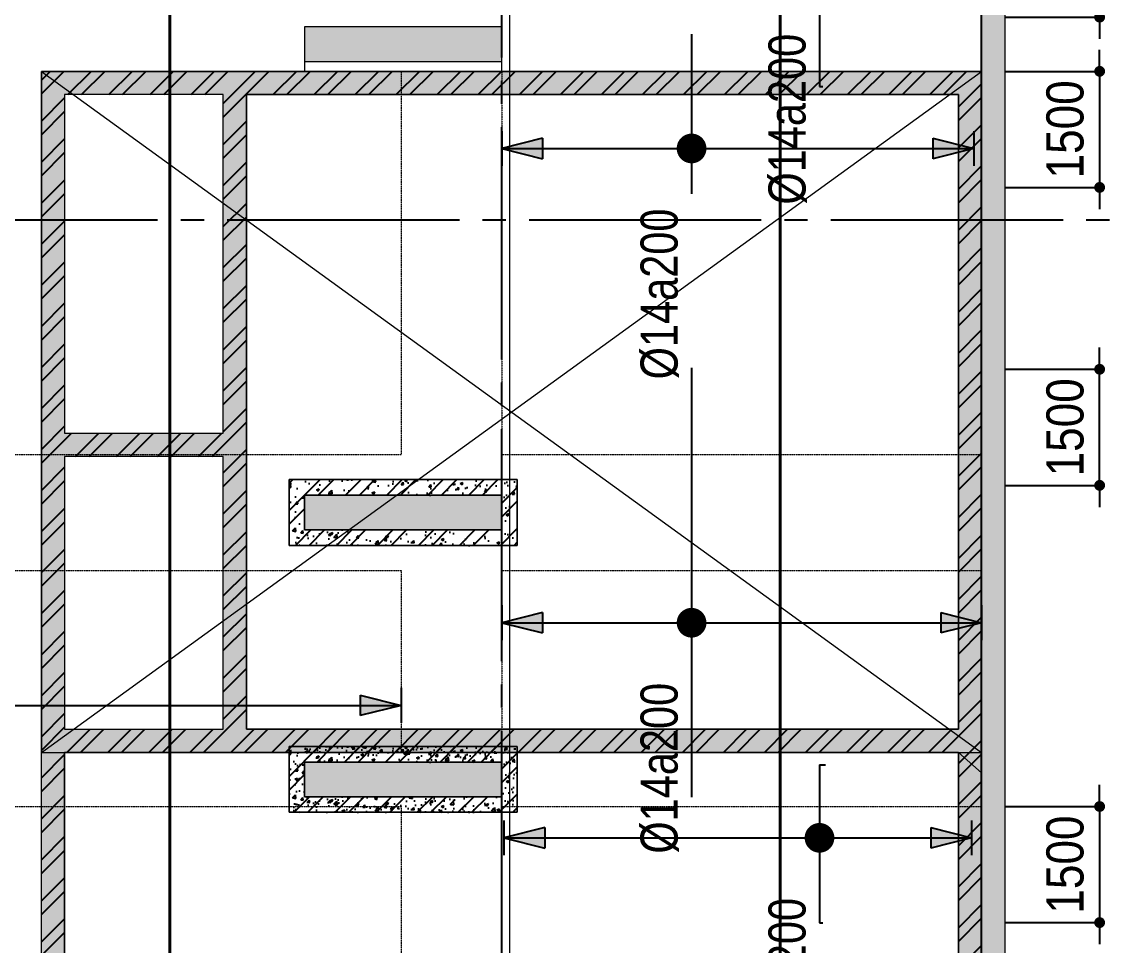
# Model space of a CAD drawing. Header units: millimetres. Extents: x -3819597 to -2591384, y 582389 to 820195.
# Drawn here: x -3339024 to -3324809, y 726154 to 738094 of the extents above; entities that cross this region are included whole.
import ezdxf
from ezdxf.enums import TextEntityAlignment as Align

# ---------------------------------------------------------------- set-up
doc = ezdxf.new("R2010")
doc.units = ezdxf.units.MM
doc.header["$MEASUREMENT"] = 0
for name, pattern in [('CENTER', [2, 1.25, -0.25, 0.25, -0.25]), ('CHG_XX_Cot_Ham 2$0$MB_Luoi truc$0$HTT Hidden 21', [3, 2, -1]), ('CHG_XX_Damsan_Ham 2$0$CHG_XX_Damsan_Ham 2$0$HIDDEN', [0.375, 0.25, -0.125]), ('CHG_XX_Luoi truc$0$MB_Luoi truc$0$Center101', [13, 10, -1, 1, -1]), ('HIDDEN', [0.375, 0.25, -0.125])]:
    doc.linetypes.add(name, pattern=pattern)
doc.layers.get('0').update_dxf_attribs({"lineweight": 9})
doc.layers.get('Defpoints').update_dxf_attribs({"color": 10, "lineweight": 0})
for name, color, linetype in [('02HN. TEXT B', 1, 'Continuous'), ('08HN. SSS X', 6, 'Continuous'), ('12HN. GRID', 1, 'CENTER'), ('CHG_XX_Luoi truc$0$Grid', 34, 'Continuous'), ('CHG_XX_Luoi truc$0$Grid Line', 8, 'CHG_XX_Luoi truc$0$MB_Luoi truc$0$Center101'), ('dim', 51, 'Continuous')]:
    doc.layers.add(name, color=color, linetype=linetype)
for name, color, linetype, lineweight in [('CHG_XX_Cot_Ham 2$0$NS-DuongBao', 3, 'Continuous', 18), ('CHG_XX_Cot_Ham 2$0$NS-Hatch', 8, 'Continuous', 25), ('CHG_XX_Cot_Ham 2$0$NS-Pier-H2', 150, 'Continuous', 13), ('CHG_XX_Cot_Ham 2$0$NS-Pier-H2 @ 1', 150, 'Continuous', 13), ('CHG_XX_Cot_Ham 2$0$NS-Pier-H2 @ 150', 150, 'Continuous', 13), ("CHG_XX_Damsan_Ham 2$0$CHG_XX_Damsan_Ham 2$0$'S_General_Hidden_1 Thin", 1, 'CHG_XX_Damsan_Ham 2$0$CHG_XX_Damsan_Ham 2$0$HIDDEN', 18), ('CHG_XX_Damsan_Ham 2$0$CHG_XX_Damsan_Ham 2$0$CHG_XX_Damsan_Ham 2$0$Start lo mo', 3, 'Continuous', 15), ('CHG_XX_Damsan_Ham 2$0$CHG_XX_Damsan_Ham 2$0$CHG_XX_Damsan_Ham 2$0$Start net bao', 3, 'Continuous', 18), ('CHG_XX_Damsan_Ham 2$0$CHG_XX_Damsan_Ham 2$0$DBAO', 3, 'Continuous', 13), ('CHG_XX_Damsan_Ham 2$0$CHG_XX_Damsan_Ham 2$0$mach ngung thi cong', 6, 'Continuous', 13), ('CHG_XX_Damsan_Ham 2$0$CHG_XX_Damsan_Ham 2$0$Start net bao', 3, 'Continuous', 18), ('CHG_XX_Damsan_Ham 2$0$CHG_XX_Damsan_Ham 2$0$Start vach', 6, 'Continuous', 25), ('CHG_XX_Damsan_Ham 2$0$HATCH', 57, 'Continuous', 9), ('CHG_XX_Damsan_Ham 2$0$mach ngung thi cong', 6, 'Continuous', 13), ('CHG_XX_Damsan_Ham 2$0$Start vach', 6, 'Continuous', 25), ('thep chay suot', 5, 'HIDDEN', 40)]:
    doc.layers.add(name, color=color, linetype=linetype, lineweight=lineweight)
doc.styles.add('[HN042014]STYLE', font='arial.ttf', dxfattribs={"width": 0.8})
doc.styles.add('CHG_XX_Luoi truc$0$MB_Luoi truc$0$Grid A-F$0$VNI-HelveCB', font='VHELVCB_0.TTF')
doc.styles.add('MB_Luoi truc$0$Arial_C', font='arial.ttf', dxfattribs={"width": 0.85})
doc.dimstyles.new('200', dxfattribs={"dimscale": 200, "dimtxt": 2.4, "dimasz": 0.7, "dimexe": 0.0003, "dimexo": 0, "dimgap": 1, "dimtad": 1, "dimdec": 0, "dimzin": 12, "dimdsep": 46, "dimtxsty": 'MB_Luoi truc$0$Arial_C', "dimblk": 'MB_Luoi truc$0$_Dot', "dimcen": 0.5, "dimclrd": 256, "dimclre": 8, "dimclrt": 1, "dimadec": 0, "dimazin": 0, "dimtfac": 1, "dimtdec": 0, "dimtix": 1, "dimtmove": 2, "dimatfit": 3, "dimldrblk": 'MB_Luoi truc$0$HTT Arrow 30', "dimfxl": 1, "dimtolj": 1, "dimtzin": 0, "dimlwe": -1, "dimarcsym": 0})

# ---------------------------------------------------------------- blocks, each defined once
blk = doc.blocks.new('*U945')
at = {"layer": '12HN. GRID', "linetype": 'Continuous'}
h = blk.add_hatch(color=256, dxfattribs=at)
h.dxf.hatch_style = 1
h.paths.add_polyline_path([(-44, 641.6), (44, 641.6), (0, 817.6)])
h = blk.add_hatch(color=256, dxfattribs=at)
h.dxf.hatch_style = 1
h.paths.add_polyline_path([(0, -1249), (44, -1073), (-44, -1073)])
at = {"layer": '08HN. SSS X', "linetype": 'ByBlock', "ltscale": 10}
for p, q in [((-1097.7, 0), (751.6, 0)), ((-1097.7, 0), (-1097.7, 0)), ((751.6, 0), (751.6, 0))]:
    blk.add_line(p, q, dxfattribs=at)
at = {"layer": '12HN. GRID', "linetype": 'Continuous'}
for p, q in [((-75, 817.6), (75, 817.6)), ((-44, 641.6), (0, 817.6)), ((0, 817.6), (0, -1249)), ((0, 817.6), (44, 641.6)), ((-44, 641.6), (44, 641.6)), ((-44, -1073), (44, -1073)), ((-44, -1073), (0, -1249)), ((0, -1249), (44, -1073)), ((-75, -1249), (75, -1249))]:
    blk.add_line(p, q, dxfattribs=at)
at = {"layer": '12HN. GRID', "linetype": 'Continuous', "const_width": 64, "flags": 128}
blk.add_lwpolyline([(-32, 0, 1), (32, 0, 1)], format="xyb", close=True, dxfattribs=at)
at = {"layer": '02HN. TEXT B', "linetype": 'ByBlock', "style": '[HN042014]STYLE', "width": 0.8, "flags": 8}
blk.add_attdef('0', text='', height=160, dxfattribs=at).set_placement((1102.5, 160), align=Align.MIDDLE_CENTER)
blk.add_attdef('1', text='', height=160, dxfattribs=at).set_placement((260.1, 140), align=Align.MIDDLE_LEFT)
at = {"layer": 'Defpoints', "color": 9, "linetype": 'ByBlock', "style": '[HN042014]STYLE', "width": 0.8, "flags": 9}
for tag, p in [('2', (2890.2, 3041.3)), ('3', (2890.2, 2636.5)), ('4', (2890.2, 2231.8)), ('5', (2890.2, 1841.3))]:
    blk.add_attdef(tag, text='', height=250, dxfattribs=at).set_placement(p, align=Align.MIDDLE_CENTER)
blk = doc.blocks.new('MB_Luoi truc$0$_Dot')
at = {"color": 0, "linetype": 'ByBlock', "lineweight": -2}
blk.add_line((-0.5, 0), (-1, 0), dxfattribs=at)
at = {"color": 0, "linetype": 'ByBlock', "const_width": 0.5}
blk.add_lwpolyline([(-0.25, 0, 1), (0.25, 0, 1)], format="xyb", close=True, dxfattribs=at)
blk = doc.blocks.new('*D462')
at = {"layer": 'Defpoints', "color": 0, "ltscale": 1500, "transparency": 16777216}
for p in [(-3326324, 727956), (-3326324, 726456), (-3325098, 726456)]:
    blk.add_point(p, dxfattribs=at)
at = {"layer": 'dim', "lineweight": -2, "ltscale": 1500, "transparency": 16777216}
for p, q in [((-3325098, 728096), (-3325098, 728236)), ((-3325098, 727956), (-3325098, 726456)), ((-3325098, 726316), (-3325098, 726176))]:
    blk.add_line(p, q, dxfattribs=at)
at = {"layer": 'dim', "color": 8, "ltscale": 1500, "transparency": 16777216}
for p, q in [((-3326324, 727956), (-3325098, 727956)), ((-3326324, 726456), (-3325098, 726456))]:
    blk.add_line(p, q, dxfattribs=at)
at = {"layer": 'dim', "lineweight": -2, "ltscale": 1500, "transparency": 16777216, "xscale": 140, "yscale": 140, "zscale": 140}
for p, rotation in [((-3325098, 727956), 270), ((-3325098, 726456), 90)]:
    blk.add_blockref('MB_Luoi truc$0$_Dot', p, dxfattribs=dict(at, rotation=rotation))
at = {"layer": 'dim', "color": 1, "ltscale": 1500, "transparency": 16777216, "insert": (-3325543, 727206), "char_height": 480, "attachment_point": 5, "rotation": 90, "style": 'MB_Luoi truc$0$Arial_C'}
blk.add_mtext('\\A1;1500', dxfattribs=at)
blk = doc.blocks.new('MB_Luoi truc$0$HTT Arrow 30')
blk.add_hatch(color=256).paths.add_polyline_path([(-2.5, 0.375), (-2.5, -0.375), (0, 0)])
at = {"color": 0, "linetype": 'ByBlock', "lineweight": -2}
for p, q in [((0, 0), (-2.5, 0.375)), ((-2.5, -0.375), (-2.5, 0.375)), ((0, 0), (-2.5, -0.375))]:
    blk.add_line(p, q, dxfattribs=at)
blk = doc.blocks.new('*D463')
at = {"layer": 'Defpoints', "color": 0, "ltscale": 1500, "transparency": 16777216}
for p in [(-3326324, 733606), (-3325098, 733606), (-3326324, 732106)]:
    blk.add_point(p, dxfattribs=at)
at = {"layer": 'dim', "lineweight": -2, "ltscale": 1500, "transparency": 16777216}
for p, q in [((-3325098, 733746), (-3325098, 733886)), ((-3325098, 732106), (-3325098, 733606)), ((-3325098, 731966), (-3325098, 731826))]:
    blk.add_line(p, q, dxfattribs=at)
at = {"layer": 'dim', "color": 8, "ltscale": 1500, "transparency": 16777216}
for p, q in [((-3326324, 733606), (-3325098, 733606)), ((-3326324, 732106), (-3325098, 732106))]:
    blk.add_line(p, q, dxfattribs=at)
at = {"layer": 'dim', "lineweight": -2, "ltscale": 1500, "transparency": 16777216, "xscale": 140, "yscale": 140, "zscale": 140}
for p, rotation in [((-3325098, 733606), 270), ((-3325098, 732106), 90)]:
    blk.add_blockref('MB_Luoi truc$0$_Dot', p, dxfattribs=dict(at, rotation=rotation))
at = {"layer": 'dim', "color": 1, "ltscale": 1500, "transparency": 16777216, "insert": (-3325543, 732856), "char_height": 480, "attachment_point": 5, "rotation": 90, "style": 'MB_Luoi truc$0$Arial_C'}
blk.add_mtext('\\A1;1500', dxfattribs=at)
blk = doc.blocks.new('*U946')
at = {"layer": '12HN. GRID', "linetype": 'Continuous'}
h = blk.add_hatch(color=256, dxfattribs=at)
h.dxf.hatch_style = 1
h.paths.add_polyline_path([(-44, 641.6), (44, 641.6), (0, 817.6)])
h = blk.add_hatch(color=256, dxfattribs=at)
h.dxf.hatch_style = 1
h.paths.add_polyline_path([(0, -1215.7), (44, -1039.7), (-44, -1039.7)])
at = {"layer": '08HN. SSS X', "linetype": 'ByBlock', "ltscale": 10}
for p, q in [((-491.7, 0), (196.1, 0)), ((-491.7, 0), (-491.7, 0)), ((196.1, 0), (196.1, 0))]:
    blk.add_line(p, q, dxfattribs=at)
at = {"layer": '12HN. GRID', "linetype": 'Continuous'}
for p, q in [((-75, 817.6), (75, 817.6)), ((-44, 641.6), (0, 817.6)), ((0, 817.6), (0, -1215.7)), ((0, 817.6), (44, 641.6)), ((-44, 641.6), (44, 641.6)), ((-44, -1039.7), (44, -1039.7)), ((-44, -1039.7), (0, -1215.7)), ((0, -1215.7), (44, -1039.7)), ((-75, -1215.7), (75, -1215.7))]:
    blk.add_line(p, q, dxfattribs=at)
at = {"layer": '12HN. GRID', "linetype": 'Continuous', "const_width": 64, "flags": 128}
blk.add_lwpolyline([(-32, 0, -1), (32, 0, -1)], format="xyb", close=True, dxfattribs=at)
at = {"layer": '02HN. TEXT B', "linetype": 'ByBlock', "style": '[HN042014]STYLE', "width": 0.8, "flags": 8}
blk.add_attdef('0', text='', height=160, dxfattribs=at).set_placement((1102.5, 160), align=Align.MIDDLE_CENTER)
blk.add_attdef('1', text='', height=160, dxfattribs=at).set_placement((260.1, 140), align=Align.MIDDLE_LEFT)
at = {"layer": 'Defpoints', "color": 9, "linetype": 'ByBlock', "style": '[HN042014]STYLE', "width": 0.8, "flags": 9}
for tag, p in [('2', (2890.2, 3041.3)), ('3', (2890.2, 2636.5)), ('4', (2890.2, 2231.8)), ('5', (2890.2, 1841.3))]:
    blk.add_attdef(tag, text='', height=250, dxfattribs=at).set_placement(p, align=Align.MIDDLE_CENTER)
blk = doc.blocks.new('*D464')
at = {"layer": 'Defpoints', "color": 0, "ltscale": 1500, "transparency": 16777216}
for p in [(-3326324, 737456), (-3326324, 735956), (-3325098, 735956)]:
    blk.add_point(p, dxfattribs=at)
at = {"layer": 'dim', "lineweight": -2, "ltscale": 1500, "transparency": 16777216}
for p, q in [((-3325098, 737596), (-3325098, 737736)), ((-3325098, 737456), (-3325098, 735956)), ((-3325098, 735816), (-3325098, 735676))]:
    blk.add_line(p, q, dxfattribs=at)
at = {"layer": 'dim', "color": 8, "ltscale": 1500, "transparency": 16777216}
for p, q in [((-3326324, 737456), (-3325098, 737456)), ((-3326324, 735956), (-3325098, 735956))]:
    blk.add_line(p, q, dxfattribs=at)
at = {"layer": 'dim', "lineweight": -2, "ltscale": 1500, "transparency": 16777216, "xscale": 140, "yscale": 140, "zscale": 140}
for p, rotation in [((-3325098, 737456), 270), ((-3325098, 735956), 90)]:
    blk.add_blockref('MB_Luoi truc$0$_Dot', p, dxfattribs=dict(at, rotation=rotation))
at = {"layer": 'dim', "color": 1, "ltscale": 1500, "transparency": 16777216, "insert": (-3325543, 736706), "char_height": 480, "attachment_point": 5, "rotation": 90, "style": 'MB_Luoi truc$0$Arial_C'}
blk.add_mtext('\\A1;1500', dxfattribs=at)
blk = doc.blocks.new('*D465')
at = {"layer": 'Defpoints', "color": 0, "ltscale": 1500, "transparency": 16777216}
for p in [(-3326324, 739656), (-3325098, 739656), (-3326324, 738156)]:
    blk.add_point(p, dxfattribs=at)
at = {"layer": 'dim', "lineweight": -2, "ltscale": 1500, "transparency": 16777216}
for p, q in [((-3325098, 739796), (-3325098, 739936)), ((-3325098, 738156), (-3325098, 739656)), ((-3325098, 738016), (-3325098, 737876))]:
    blk.add_line(p, q, dxfattribs=at)
at = {"layer": 'dim', "color": 8, "ltscale": 1500, "transparency": 16777216}
for p, q in [((-3326324, 739656), (-3325098, 739656)), ((-3326324, 738156), (-3325098, 738156))]:
    blk.add_line(p, q, dxfattribs=at)
at = {"layer": 'dim', "lineweight": -2, "ltscale": 1500, "transparency": 16777216, "xscale": 140, "yscale": 140, "zscale": 140}
for p, rotation in [((-3325098, 739656), 270), ((-3325098, 738156), 90)]:
    blk.add_blockref('MB_Luoi truc$0$_Dot', p, dxfattribs=dict(at, rotation=rotation))
at = {"layer": 'dim', "color": 1, "ltscale": 1500, "transparency": 16777216, "insert": (-3325543, 738906), "char_height": 480, "attachment_point": 5, "rotation": 90, "style": 'MB_Luoi truc$0$Arial_C'}
blk.add_mtext('\\A1;1500', dxfattribs=at)
blk = doc.blocks.new('*U497')
at = {"layer": '12HN. GRID', "linetype": 'Continuous'}
h = blk.add_hatch(color=256, dxfattribs=at)
h.dxf.hatch_style = 1
h.paths.add_polyline_path([(-44, 652.1), (44, 652.1), (0, 828.1)])
h = blk.add_hatch(color=256, dxfattribs=at)
h.dxf.hatch_style = 1
h.paths.add_polyline_path([(0, -2821.9), (44, -2645.9), (-44, -2645.9)])
at = {"layer": '08HN. SSS X', "linetype": 'ByBlock', "ltscale": 10}
for p, q in [((-1447.6, 0), (935.7, 0)), ((-1447.6, 0), (-1447.6, 0)), ((935.7, 0), (935.7, 0))]:
    blk.add_line(p, q, dxfattribs=at)
at = {"layer": '12HN. GRID', "linetype": 'Continuous'}
for p, q in [((-75, 828.1), (75, 828.1)), ((-44, 652.1), (0, 828.1)), ((0, 828.1), (0, -2821.9)), ((0, 828.1), (44, 652.1)), ((-44, 652.1), (44, 652.1)), ((-44, -2645.9), (44, -2645.9)), ((-44, -2645.9), (0, -2821.9)), ((0, -2821.9), (44, -2645.9)), ((-75, -2821.9), (75, -2821.9))]:
    blk.add_line(p, q, dxfattribs=at)
at = {"layer": '12HN. GRID', "linetype": 'Continuous', "const_width": 64, "flags": 128}
blk.add_lwpolyline([(-32, 0, 1), (32, 0, 1)], format="xyb", close=True, dxfattribs=at)
at = {"layer": '02HN. TEXT B', "linetype": 'ByBlock', "style": '[HN042014]STYLE', "width": 0.8, "flags": 8}
blk.add_attdef('0', text='', height=160, dxfattribs=at).set_placement((1102.5, 160), align=Align.MIDDLE_CENTER)
blk.add_attdef('1', text='', height=160, dxfattribs=at).set_placement((260.1, 140), align=Align.MIDDLE_LEFT)
at = {"layer": 'Defpoints', "color": 9, "linetype": 'ByBlock', "style": '[HN042014]STYLE', "width": 0.8, "flags": 9}
for tag, p in [('2', (2890.2, 3041.3)), ('3', (2890.2, 2636.5)), ('4', (2890.2, 2231.8)), ('5', (2890.2, 1841.3))]:
    blk.add_attdef(tag, text='', height=250, dxfattribs=at).set_placement(p, align=Align.MIDDLE_CENTER)
blk = doc.blocks.new('*U496')
at = {"layer": '12HN. GRID', "linetype": 'Continuous'}
h = blk.add_hatch(color=256, dxfattribs=at)
h.dxf.hatch_style = 1
h.paths.add_polyline_path([(-44, 518.8), (44, 518.8), (0, 694.8)])
h = blk.add_hatch(color=256, dxfattribs=at)
h.dxf.hatch_style = 1
h.paths.add_polyline_path([(0, -2821.9), (44, -2645.9), (-44, -2645.9)])
at = {"layer": '08HN. SSS X', "linetype": 'ByBlock', "ltscale": 10}
for p, q in [((-297.6, 0), (935.7, 0)), ((-297.6, 0), (-297.6, 0)), ((935.7, 0), (935.7, 0))]:
    blk.add_line(p, q, dxfattribs=at)
at = {"layer": '12HN. GRID', "linetype": 'Continuous'}
for p, q in [((-75, 694.8), (75, 694.8)), ((-44, 518.8), (0, 694.8)), ((0, 694.8), (0, -2821.9)), ((0, 694.8), (44, 518.8)), ((-44, 518.8), (44, 518.8)), ((-44, -2645.9), (44, -2645.9)), ((-44, -2645.9), (0, -2821.9)), ((0, -2821.9), (44, -2645.9)), ((-75, -2821.9), (75, -2821.9))]:
    blk.add_line(p, q, dxfattribs=at)
at = {"layer": '12HN. GRID', "linetype": 'Continuous', "const_width": 64, "flags": 128}
blk.add_lwpolyline([(-32, 0, -1), (32, 0, -1)], format="xyb", close=True, dxfattribs=at)
at = {"layer": '02HN. TEXT B', "linetype": 'ByBlock', "style": '[HN042014]STYLE', "width": 0.8, "flags": 8}
blk.add_attdef('0', text='', height=160, dxfattribs=at).set_placement((1102.5, 160), align=Align.MIDDLE_CENTER)
blk.add_attdef('1', text='', height=160, dxfattribs=at).set_placement((260.1, 140), align=Align.MIDDLE_LEFT)
at = {"layer": 'Defpoints', "color": 9, "linetype": 'ByBlock', "style": '[HN042014]STYLE', "width": 0.8, "flags": 9}
for tag, p in [('2', (2890.2, 3041.3)), ('3', (2890.2, 2636.5)), ('4', (2890.2, 2231.8)), ('5', (2890.2, 1841.3))]:
    blk.add_attdef(tag, text='', height=250, dxfattribs=at).set_placement(p, align=Align.MIDDLE_CENTER)
blk = doc.blocks.new('*U1035')
at = {"layer": 'CHG_XX_Cot_Ham 2$0$NS-Pier-H2 @ 1'}
h = blk.add_hatch(color=256, dxfattribs=at)
h.dxf.hatch_style = 1
h.paths.add_polyline_path([(450, 0), (0, 0), (0, -2550), (450, -2550)])
at = {"layer": 'CHG_XX_Cot_Ham 2$0$NS-Pier-H2 @ 150'}
h = blk.add_hatch(color=256, dxfattribs=at)
h.dxf.hatch_style = 1
h.paths.add_polyline_path([(450, 0), (0, 0), (0, -2550), (450, -2550)])
blk = doc.blocks.new('CHG_XX_Cot_Ham 2$0$Block A_C450x2250')
at = {"layer": 'CHG_XX_Cot_Ham 2$0$NS-Pier-H2'}
blk.add_lwpolyline([(450, -2550), (0, -2550), (0, 0), (450, 0)], close=True, dxfattribs=at)
blk.add_blockref('*U1035', (0, 0), dxfattribs=at)
blk = doc.blocks.new('*U1029')
at = {"layer": 'CHG_XX_Luoi truc$0$Grid Line'}
blk.add_line((0, 0), (0, 608), dxfattribs=at)
at = {"layer": 'CHG_XX_Luoi truc$0$Grid', "lineweight": -2, "style": 'CHG_XX_Luoi truc$0$MB_Luoi truc$0$Grid A-F$0$VNI-HelveCB'}
for tag, p in [('GRIDSUB', (0, 617)), ('GRID', (0, -9))]:
    blk.add_attdef(tag, text='', height=5, dxfattribs=at).set_placement(p, align=Align.MIDDLE)
blk = doc.blocks.new('*U1031')
at = {"layer": 'CHG_XX_Luoi truc$0$Grid Line'}
blk.add_line((0, 0), (0, 438), dxfattribs=at)
at = {"layer": 'CHG_XX_Luoi truc$0$Grid', "lineweight": -2, "style": 'CHG_XX_Luoi truc$0$MB_Luoi truc$0$Grid A-F$0$VNI-HelveCB'}
for tag, p in [('GRIDSUB', (0, 447)), ('GRID', (0, -9))]:
    blk.add_attdef(tag, text='', height=5, dxfattribs=at).set_placement(p, align=Align.MIDDLE)
blk = doc.blocks.new('CHG_XX_Luoi truc')
at = {"layer": 'CHG_XX_Luoi truc$0$Grid', "xscale": 300, "yscale": 300, "zscale": 300}
blk.add_blockref('*U1029', (99550, -12747), dxfattribs=at)
at = {"layer": 'CHG_XX_Luoi truc$0$Grid', "xscale": 300.0000000000013, "yscale": 300.0000000000013, "zscale": 300.0000000000013, "rotation": 90}
blk.add_blockref('*U1031', (110703, 125550), dxfattribs=at)
blk = doc.blocks.new('CHG_XX_Cot_Ham 2')
at = {"layer": 'CHG_XX_Cot_Ham 2$0$NS-Hatch'}
h = blk.add_hatch(dxfattribs=at)
h.set_pattern_fill('ANSI32', color=256, scale=1000, style=0)
h.paths.add_polyline_path([(93600, 76300), (105750.8, 76300), (105750.8, 127475), (93600, 127475)])
h.paths.add_polyline_path([(93900, 107200), (93900, 112700), (105450.8, 112700), (105450.8, 107200)], flags=16)
h.paths.add_polyline_path([(101300.8, 106900), (101300.8, 99800), (93900, 99800), (93900, 106900)], flags=16)
h.paths.add_polyline_path([(93900, 113000), (93900, 118675), (105450.8, 118675), (105450.8, 113000)], flags=16)
h.paths.add_polyline_path([(101600.8, 106900), (105450.8, 106900), (105450.8, 92450), (93900, 92450), (93900, 99500), (101600.8, 99500)], flags=16)
h.paths.add_polyline_path([(93900, 118975), (93900, 122500), (95950, 122500), (95950, 118975)], flags=16)
h.paths.add_polyline_path([(96250, 118975), (96250, 127175), (105450.8, 127175), (105450.8, 118975)], flags=16)
h.paths.add_polyline_path([(100150.8, 92150), (100150.8, 87350), (93900, 87350), (93900, 92150)], flags=16)
h.paths.add_polyline_path([(93900, 122800), (93900, 127175), (95950, 127175), (95950, 122800)], flags=16)
h.paths.add_polyline_path([(100450.8, 92150), (105450.8, 92150), (105450.8, 81950), (100450.8, 81950)], flags=16)
h.paths.add_polyline_path([(100150.8, 87050), (100150.8, 81950), (93900, 81950), (93900, 87050)], flags=16)
h.paths.add_polyline_path([(105450.8, 81650), (105450.8, 76600), (93900, 76600), (93900, 81650)], flags=16)
h = blk.add_hatch(dxfattribs=at)
h.set_pattern_fill('AR-CONC', color=256, scale=50)
h.set_pattern_definition([(50, (-50, -50), (358.6301, -31.37607), [37.5, -412.5]), (355, (-50, -50), (-69.3757, 376.0961), [30, -330]), (100.45144, (-20.1, -52.6), (289.2544, 344.72), [31.8701, -350.57106]), (46.1842, (-50, 50), (533.6207, -82.7596), [56.25, -618.75]), (96.63564, (-5.53, 43.1), (467.331, 487.0593), [47.8052, -525.8569]), (351.18416, (-50, 50), (467.331, 487.0593), [45, -495]), (21, (0, 25), (298.4535, -201.30945), [37.5, -412.5]), (326, (0, 25), (121.6577, 362.575), [30, -330]), (71.45144, (24.87, 8.22), (420.1112, 161.2656), [31.8701, -350.57106]), (37.5, (-50, -50), (6.07993, 166.44693), [0, -326, 0, -335, 0, -331.25]), (7.5, (-50, -50), (131.53477, 197.20586), [0, -191, 0, -318.5, 0, -126.25]), (327.5, (-161.5, -50), (266.91122, -11.27744), [0, -125, 0, -390, 0, -517.5]), (317.5, (-211.5, -50), (291.5931, 50.0525), [0, -162.5, 0, -259, 0, -367.5])])
h.paths.add_polyline_path([(105750, 127475), (93600, 127475), (93600, 76300), (105750.8, 76300)])
h.paths.add_polyline_path([(93900, 107200), (93900, 112700), (105450.8, 112700), (105450.8, 107200)], flags=16)
h.paths.add_polyline_path([(101300.8, 106900), (101300.8, 99800), (93900, 99800), (93900, 106900)], flags=16)
h.paths.add_polyline_path([(93900, 113000), (93900, 118675), (105450.8, 118675), (105450.8, 113000)], flags=16)
h.paths.add_polyline_path([(101600.8, 106900), (105450.8, 106900), (105450.8, 92450), (93900, 92450), (93900, 99500), (101600.8, 99500)], flags=16)
h.paths.add_polyline_path([(93900, 118975), (93900, 122500), (95950, 122500), (95950, 118975)], flags=16)
h.paths.add_polyline_path([(96250, 118975), (96250, 127175), (105450.8, 127175), (105450.8, 118975)], flags=16)
h.paths.add_polyline_path([(100150.8, 92150), (100150.8, 87350), (93900, 87350), (93900, 92150)], flags=16)
h.paths.add_polyline_path([(93900, 122800), (93900, 127175), (95950, 127175), (95950, 122800)], flags=16)
h.paths.add_polyline_path([(100450.8, 92150), (105450.8, 92150), (105450.8, 81950), (100450.8, 81950)], flags=16)
h.paths.add_polyline_path([(100150.8, 87050), (100150.8, 81950), (93900, 81950), (93900, 87050)], flags=16)
h.paths.add_polyline_path([(105450.8, 81650), (105450.8, 76600), (93900, 76600), (93900, 81650)], flags=16)
h = blk.add_hatch(dxfattribs=at)
h.set_pattern_fill('AR-CONC', color=256, scale=50)
h.set_pattern_definition([(50, (-2213768.6, 588216.82), (358.63009, -31.376067), [37.5, -412.5]), (355, (-2213768.6, 588216.82), (-69.375667, 376.096067), [30, -330]), (100.451444, (-2213738.7, 588214.2), (289.254423, 344.719995), [31.870096, -350.571056]), (46.1842, (-2213768.6, 588316.8), (533.620665, -82.75964), [56.25, -618.75]), (96.635635, (-2213724.1, 588309.9), (467.33097, 487.0593), [47.80517, -525.85688]), (351.184164, (-2213768.6, 588316.8), (467.33097, 487.0593), [45, -495]), (21, (-2213718.6, 588291.82), (298.453526, -201.309445), [37.5, -412.5]), (326, (-2213718.6, 588291.82), (121.657666, 362.57502), [30, -330]), (71.451445, (-2213693.72, 588275.05), (420.11119, 161.265576), [31.870095, -350.571056]), (37.5, (-2213768.59, 588216.82), (6.079928, 166.446927), [0, -326, 0, -335, 0, -331.25]), (7.5, (-2213768.59, 588216.82), (131.534769, 197.205856), [0, -191, 0, -318.5, 0, -126.25]), (327.5, (-2213880.09, 588216.82), (266.911218, -11.277436), [0, -125, 0, -390, 0, -517.5]), (317.5, (-2213930.1, 588216.82), (291.593085, 50.052491), [0, -162.5, 0, -259, 0, -367.5])])
h.paths.add_polyline_path([(96800.8, 121350), (99750.8, 121350), (99750.8, 122200), (96800.8, 122200)])
h.paths.add_polyline_path([(97000.8, 121550), (99550.8, 121550), (99550.8, 122000), (97000.8, 122000)], flags=16)
h = blk.add_hatch(dxfattribs=at)
h.set_pattern_fill('ANSI32,_O', color=256, scale=1000)
h.set_pattern_definition([(45, (-2213768.6, 588216.82), (-265.16504, 265.16504), []), (45, (-2213591.8, 588216.82), (-265.16504, 265.16504), [])])
h.paths.add_polyline_path([(96800.8, 121350), (99750.8, 121350), (99750.8, 122200), (96800.8, 122200)])
h.paths.add_polyline_path([(97000.8, 121550), (99550.8, 121550), (99550.8, 122000), (97000.8, 122000)], flags=16)
h = blk.add_hatch(dxfattribs=at)
h.set_pattern_fill('AR-CONC', color=256, scale=50)
h.set_pattern_definition([(50, (-2213768.6, 584766.82), (358.63009, -31.376067), [37.5, -412.5]), (355, (-2213768.6, 584766.82), (-69.375667, 376.096067), [30, -330]), (100.451444, (-2213738.7, 584764.2), (289.254423, 344.719995), [31.870096, -350.571056]), (46.1842, (-2213768.6, 584866.8), (533.620665, -82.75964), [56.25, -618.75]), (96.635635, (-2213724.1, 584859.9), (467.33097, 487.0593), [47.80517, -525.85688]), (351.184164, (-2213768.6, 584866.8), (467.33097, 487.0593), [45, -495]), (21, (-2213718.6, 584841.82), (298.453526, -201.309445), [37.5, -412.5]), (326, (-2213718.6, 584841.82), (121.657666, 362.57502), [30, -330]), (71.451445, (-2213693.72, 584825.05), (420.11119, 161.265576), [31.870095, -350.571056]), (37.5, (-2213768.59, 584766.82), (6.079928, 166.446927), [0, -326, 0, -335, 0, -331.25]), (7.5, (-2213768.59, 584766.82), (131.534769, 197.205856), [0, -191, 0, -318.5, 0, -126.25]), (327.5, (-2213880.09, 584766.82), (266.911218, -11.277436), [0, -125, 0, -390, 0, -517.5]), (317.5, (-2213930.1, 584766.82), (291.593085, 50.052491), [0, -162.5, 0, -259, 0, -367.5])])
h.paths.add_polyline_path([(96800.8, 117900), (99750.8, 117900), (99750.8, 118750), (96800.8, 118750)])
h.paths.add_polyline_path([(97000.8, 118100), (99550.8, 118100), (99550.8, 118550), (97000.8, 118550)], flags=16)
h = blk.add_hatch(dxfattribs=at)
h.set_pattern_fill('ANSI32', color=256, scale=1000, style=0)
h.paths.add_polyline_path([(99550.8, 118100), (97000.8, 118100), (97000.8, 118550), (99550.8, 118550)], flags=16)
h.paths.add_polyline_path([(99750.8, 117900), (96800.8, 117900), (96800.8, 118750), (99750.8, 118750)])
h = blk.add_hatch(dxfattribs=at)
h.set_pattern_fill('AR-CONC', color=256, scale=50)
h.set_pattern_definition([(50, (-50, -50), (358.6301, -31.37607), [37.5, -412.5]), (355, (-50, -50), (-69.3757, 376.0961), [30, -330]), (100.45144, (-20.1, -52.6), (289.2544, 344.72), [31.8701, -350.57106]), (46.1842, (-50, 50), (533.6207, -82.7596), [56.25, -618.75]), (96.63564, (-5.53, 43.1), (467.331, 487.0593), [47.8052, -525.8569]), (351.18416, (-50, 50), (467.331, 487.0593), [45, -495]), (21, (0, 25), (298.4535, -201.30945), [37.5, -412.5]), (326, (0, 25), (121.6577, 362.575), [30, -330]), (71.45144, (24.87, 8.22), (420.1112, 161.2656), [31.8701, -350.57106]), (37.5, (-50, -50), (6.07993, 166.44693), [0, -326, 0, -335, 0, -331.25]), (7.5, (-50, -50), (131.53477, 197.20586), [0, -191, 0, -318.5, 0, -126.25]), (327.5, (-161.5, -50), (266.91122, -11.27744), [0, -125, 0, -390, 0, -517.5]), (317.5, (-211.5, -50), (291.5931, 50.0525), [0, -162.5, 0, -259, 0, -367.5])])
h.paths.add_polyline_path([(99550.8, 118100), (97000.8, 118100), (97000.8, 118550), (99550.8, 118550)], flags=16)
h.paths.add_polyline_path([(99750.8, 117900), (96800.8, 117900), (96800.8, 118750), (99750.8, 118750)])
at = {"layer": 'CHG_XX_Cot_Ham 2$0$NS-Pier-H2'}
h = blk.add_hatch(color=256, dxfattribs=at)
h.dxf.hatch_style = 1
h.paths.add_polyline_path([(99639.2, 163400), (-10900, 163400), (-10900, 85450), (-300, 85450), (-300, 84050), (32350, 84050), (32350, -9000), (103575.5, -9000), (106050, -6022), (106050, 158254.3)])
h.paths.add_polyline_path([(99533.7, 163100), (105750, 158110.4), (105750, 90450), (105650, 90450), (105750, 90450), (105750, 13850), (105750, 13722.3), (105750, -5913.6), (103434.7, -8700), (93599.8, -8700), (93299.8, -8700), (32650, -8700), (32650, 84350), (0, 84350), (0, 85750), (-10600, 85750), (-10600, 163100), (93600, 163100)], flags=16)
at = {"layer": 'CHG_XX_Cot_Ham 2$0$NS-DuongBao'}
for points in [[(93600, 127475), (105750.8, 127475), (105750.8, 76300), (93600, 76300)], [(95950, 127175), (93900, 127175), (93900, 122800), (95950, 122800)], [(105450.8, 127175), (96250, 127175), (96250, 118975), (105450.8, 118975)], [(96250, 127175), (105450.8, 127175), (105450.8, 118975), (96250, 118975)], [(95950, 122500), (93900, 122500), (93900, 118975), (95950, 118975)], [(96800.8, 122200), (99750.8, 122200), (99750.8, 121350), (96800.8, 121350)], [(96800.8, 118750), (99750.8, 118750), (99750.8, 117900), (96800.8, 117900)], [(105450.8, 118675), (93900, 118675), (93900, 113000), (105450.8, 113000)], [(93900, 118675), (96800.8, 118675), (96800.8, 117900), (99750.8, 117900), (99750.8, 118675), (105450.8, 118675), (105450.8, 113000), (93900, 113000)], [(99750.8, 117900), (96800.8, 117900), (96800.8, 118675), (99750.8, 118675)]]:
    blk.add_lwpolyline(points, close=True, dxfattribs=at)
at = {"layer": 'CHG_XX_Cot_Ham 2$0$NS-DuongBao', "color": 1}
for points in [[(96800.8, 121350), (99750.8, 121350), (99750.8, 122200), (96800.8, 122200)], [(97000.8, 122000), (99550.8, 122000), (99550.8, 121550), (97000.8, 121550)], [(96800.8, 117900), (99750.8, 117900), (99750.8, 118750), (96800.8, 118750)], [(97000.8, 118550), (99550.8, 118550), (99550.8, 118100), (97000.8, 118100)]]:
    blk.add_lwpolyline(points, close=True, dxfattribs=at)
at = {"layer": 'CHG_XX_Cot_Ham 2$0$NS-Pier-H2'}
for p, q in [((106050, 158254.3), (106050, -6022)), ((105750, 158110.4), (105750, 90450)), ((97000, 127925), (97000, 127475)), ((99550, 127475), (99550, 127925)), ((97000, 127475), (99550, 127475))]:
    blk.add_line(p, q, dxfattribs=at)
at = {"layer": 'CHG_XX_Cot_Ham 2$0$NS-Pier-H2', "linetype": 'CHG_XX_Cot_Ham 2$0$MB_Luoi truc$0$HTT Hidden 21'}
blk.add_lwpolyline([(99639.2, 163400), (106050, 158254.3), (106050, -6022), (103575.5, -9000), (32350, -9000), (32350, 84050), (-300, 84050), (-300, 85450), (-10900, 85450), (-10900, 163400)], close=True, dxfattribs=at)
at = {"layer": 'CHG_XX_Cot_Ham 2$0$NS-Pier-H2'}
for points in [[(96800.8, 122200), (99750.8, 122200), (99750.8, 121350), (96800.8, 121350)], [(97000, 121550), (99550, 121550), (99550, 122000), (97000, 122000)], [(99550.8, 121550), (97000.8, 121550), (97000.8, 122000), (99550.8, 122000)], [(97000, 118100), (99550, 118100), (99550, 118550), (97000, 118550)], [(99550.8, 118100), (97000.8, 118100), (97000.8, 118550), (99550.8, 118550)]]:
    blk.add_lwpolyline(points, close=True, dxfattribs=at)
blk.add_blockref('CHG_XX_Luoi truc', (0, 0), dxfattribs=at)
at = {"layer": 'CHG_XX_Cot_Ham 2$0$NS-Pier-H2', "xscale": -1, "rotation": 90}
for p in [(97000, 128050), (97000, 122000), (97000, 118550)]:
    blk.add_blockref('CHG_XX_Cot_Ham 2$0$Block A_C450x2250', p, dxfattribs=at)
blk = doc.blocks.new('CHG_XX_Damsan_Ham 2', base_point=(3089256, -609981))
at = {"layer": "CHG_XX_Damsan_Ham 2$0$CHG_XX_Damsan_Ham 2$0$'S_General_Hidden_1 Thin", "ltscale": 10}
for p, q in [((98250, 127475), (98250, 122525)), ((99550, 127475), (99550, 122525)), ((87300, 122525), (98250, 122525)), ((99550, 122525), (105750, 122525)), ((87300, 121025), (98250, 121025)), ((98250, 121025), (98250, 118675)), ((99550, 121025), (99550, 118675)), ((99550, 121025), (105750, 121025)), ((87300, 117975), (98250, 117975)), ((98250, 117975), (98250, 112625)), ((99550, 117975), (105750, 117975)), ((99550, 117975), (99550, 112625))]:
    blk.add_line(p, q, dxfattribs=at)
at = {"layer": 'CHG_XX_Damsan_Ham 2$0$CHG_XX_Damsan_Ham 2$0$CHG_XX_Damsan_Ham 2$0$Start lo mo'}
for p, q in [((93600, 127475), (93600, 118673)), ((105750, 127475), (93600, 127475)), ((93600, 118673), (105750, 127475)), ((93600, 127475), (105750, 118673)), ((105750, 118673), (105750, 127475)), ((93600, 118673), (105750, 118673))]:
    blk.add_line(p, q, dxfattribs=at)
at = {"layer": 'CHG_XX_Damsan_Ham 2$0$CHG_XX_Damsan_Ham 2$0$CHG_XX_Damsan_Ham 2$0$Start net bao'}
for points in [[(-10900, 163400), (99639, 163400), (106050, 158250), (106050, -6022), (103576, -9000), (32350, -9000), (32350, 84050), (-300, 84050)], [(-10600, 85750), (-10600, 163100), (99534, 163100), (105750, 158106), (105750, 128050)]]:
    blk.add_lwpolyline(points, dxfattribs=at)
at = {"layer": 'CHG_XX_Damsan_Ham 2$0$CHG_XX_Damsan_Ham 2$0$mach ngung thi cong'}
blk.add_lwpolyline([(23700, 90148), (-100, 90150), (-100, 153400), (99650, 153400), (99650, 71950), (75851, 71950), (75851, 88800), (75851, 88800), (75851, 129600), (23700, 129600)], close=True, dxfattribs=at)
at = {"layer": 'CHG_XX_Damsan_Ham 2$0$CHG_XX_Damsan_Ham 2$0$Start net bao'}
for points in [[(-10900, 163400), (99639, 163400), (106050, 158250), (106050, -6022), (103576, -9000), (32350, -9000), (32350, 84050), (-300, 84050)], [(-10600, 85750), (-10600, 163100), (99534, 163100), (105750, 158106), (105750, 128050)]]:
    blk.add_lwpolyline(points, dxfattribs=at)
at = {"layer": 'CHG_XX_Damsan_Ham 2$0$CHG_XX_Damsan_Ham 2$0$Start vach'}
blk.add_lwpolyline([(105750, 12350), (105750, 156610)], dxfattribs=at)
at = {"layer": 'CHG_XX_Damsan_Ham 2$0$HATCH'}
blk.add_line((105451, 118673), (105750, 118409), dxfattribs=at)
at = {"layer": 'CHG_XX_Damsan_Ham 2$0$mach ngung thi cong'}
blk.add_lwpolyline([(23900, 90148), (-100, 90150), (-100, 153400), (99650, 153400), (99650, 71950), (75549, 71950), (75549, 88800), (75549, 88800), (75549, 129500), (23900, 129500)], close=True, dxfattribs=at)
at = {"layer": 'CHG_XX_Damsan_Ham 2$0$Start vach'}
blk.add_lwpolyline([(105750, 12350), (105750, 156610)], dxfattribs=at)
at = {"layer": 'CHG_XX_Damsan_Ham 2$0$CHG_XX_Damsan_Ham 2$0$DBAO'}
blk.add_blockref('CHG_XX_Cot_Ham 2', (0, 0), dxfattribs=at)
at = {"layer": 'CHG_XX_Damsan_Ham 2$0$HATCH'}
blk.add_blockref('CHG_XX_Cot_Ham 2', (0, 0), dxfattribs=at)
blk = doc.blocks.new('*U867')
at = {"layer": 'thep chay suot', "linetype": 'HIDDEN', "ltscale": 10}
blk.add_line((-26333.4, 0), (31133.2, 0), dxfattribs=at)
at = {"layer": '02HN. TEXT B', "linetype": 'ByBlock', "style": '[HN042014]STYLE', "width": 0.8, "flags": 8}
blk.add_attdef('1', text='', height=160, dxfattribs=at).set_placement((-814.5, 134.4), align=Align.MIDDLE_LEFT)
blk.add_attdef('0', text='', height=160, dxfattribs=at).set_placement((-351.3, 10.6), align=Align.MIDDLE_CENTER)
at = {"layer": 'Defpoints', "color": 9, "linetype": 'ByBlock', "style": '[HN042014]STYLE', "width": 0.8, "flags": 9}
for tag, p in [('2', (27456.6, 1373.3)), ('3', (27456.6, 968.5)), ('4', (27456.6, 563.8)), ('5', (27456.6, 173.3))]:
    blk.add_attdef(tag, text='', height=250, dxfattribs=at).set_placement(p, align=Align.MIDDLE_CENTER)
blk = doc.blocks.new('*U868')
at = {"layer": 'thep chay suot', "linetype": 'HIDDEN', "ltscale": 10}
blk.add_line((-26333.4, 0), (30169.5, 0), dxfattribs=at)
at = {"layer": '02HN. TEXT B', "linetype": 'ByBlock', "style": '[HN042014]STYLE', "width": 0.8, "flags": 8}
blk.add_attdef('1', text='', height=160, dxfattribs=at).set_placement((-814.5, 134.4), align=Align.MIDDLE_LEFT)
blk.add_attdef('0', text='', height=160, dxfattribs=at).set_placement((-351.3, 10.6), align=Align.MIDDLE_CENTER)
at = {"layer": 'Defpoints', "color": 9, "linetype": 'ByBlock', "style": '[HN042014]STYLE', "width": 0.8, "flags": 9}
for tag, p in [('2', (27456.6, 1373.3)), ('3', (27456.6, 968.5)), ('4', (27456.6, 563.8)), ('5', (27456.6, 173.3))]:
    blk.add_attdef(tag, text='', height=250, dxfattribs=at).set_placement(p, align=Align.MIDDLE_CENTER)
blk = doc.blocks.new('*U947')
at = {"layer": '12HN. GRID', "linetype": 'Continuous'}
h = blk.add_hatch(color=256, dxfattribs=at)
h.dxf.hatch_style = 1
h.paths.add_polyline_path([(-44, 1183.2), (44, 1183.2), (0, 1359.2)])
h = blk.add_hatch(color=256, dxfattribs=at)
h.dxf.hatch_style = 1
h.paths.add_polyline_path([(0, -655), (44, -479), (-44, -479)])
at = {"layer": '08HN. SSS X', "linetype": 'ByBlock', "ltscale": 10}
for p, q in [((-314.5, 0), (485.6, 0)), ((-314.5, 0), (-314.5, -26.3)), ((485.6, 0), (485.6, -14.6))]:
    blk.add_line(p, q, dxfattribs=at)
at = {"layer": '12HN. GRID', "linetype": 'Continuous'}
for p, q in [((-75, 1359.2), (75, 1359.2)), ((-44, 1183.2), (0, 1359.2)), ((0, 1359.2), (0, -655)), ((0, 1359.2), (44, 1183.2)), ((-44, 1183.2), (44, 1183.2)), ((-44, -479), (44, -479)), ((-44, -479), (0, -655)), ((0, -655), (44, -479)), ((-75, -655), (75, -655))]:
    blk.add_line(p, q, dxfattribs=at)
at = {"layer": '12HN. GRID', "linetype": 'Continuous', "const_width": 64, "flags": 128}
blk.add_lwpolyline([(-32, 0, -1), (32, 0, -1)], format="xyb", close=True, dxfattribs=at)
at = {"layer": '02HN. TEXT B', "linetype": 'ByBlock', "style": '[HN042014]STYLE', "width": 0.8, "flags": 8}
blk.add_attdef('0', text='', height=160, dxfattribs=at).set_placement((1102.5, 160), align=Align.MIDDLE_CENTER)
blk.add_attdef('1', text='', height=160, dxfattribs=at).set_placement((260.1, 140), align=Align.MIDDLE_LEFT)
at = {"layer": 'Defpoints', "color": 9, "linetype": 'ByBlock', "style": '[HN042014]STYLE', "width": 0.8, "flags": 9}
for tag, p in [('2', (2890.2, 3041.3)), ('3', (2890.2, 2636.5)), ('4', (2890.2, 2231.8)), ('5', (2890.2, 1841.3))]:
    blk.add_attdef(tag, text='', height=250, dxfattribs=at).set_placement(p, align=Align.MIDDLE_CENTER)
blk = doc.blocks.new('*U948')
at = {"layer": '12HN. GRID', "linetype": 'Continuous'}
h = blk.add_hatch(color=256, dxfattribs=at)
h.dxf.hatch_style = 1
h.paths.add_polyline_path([(-44, 1183.2), (44, 1183.2), (0, 1359.2)])
h = blk.add_hatch(color=256, dxfattribs=at)
h.dxf.hatch_style = 1
h.paths.add_polyline_path([(0, -655), (44, -479), (-44, -479)])
at = {"layer": '08HN. SSS X', "linetype": 'ByBlock', "ltscale": 10}
for p, q in [((-314.5, 0), (365.8, 0)), ((-314.5, 0), (-314.5, -26.3)), ((365.8, 0), (365.8, -14.6))]:
    blk.add_line(p, q, dxfattribs=at)
at = {"layer": '12HN. GRID', "linetype": 'Continuous'}
for p, q in [((-75, 1359.2), (75, 1359.2)), ((-44, 1183.2), (0, 1359.2)), ((0, 1359.2), (0, -655)), ((0, 1359.2), (44, 1183.2)), ((-44, 1183.2), (44, 1183.2)), ((-44, -479), (44, -479)), ((-44, -479), (0, -655)), ((0, -655), (44, -479)), ((-75, -655), (75, -655))]:
    blk.add_line(p, q, dxfattribs=at)
at = {"layer": '12HN. GRID', "linetype": 'Continuous', "const_width": 64, "flags": 128}
blk.add_lwpolyline([(-32, 0, -1), (32, 0, -1)], format="xyb", close=True, dxfattribs=at)
at = {"layer": '02HN. TEXT B', "linetype": 'ByBlock', "style": '[HN042014]STYLE', "width": 0.8, "flags": 8}
blk.add_attdef('0', text='', height=160, dxfattribs=at).set_placement((1102.5, 160), align=Align.MIDDLE_CENTER)
blk.add_attdef('1', text='', height=160, dxfattribs=at).set_placement((260.1, 140), align=Align.MIDDLE_LEFT)
at = {"layer": 'Defpoints', "color": 9, "linetype": 'ByBlock', "style": '[HN042014]STYLE', "width": 0.8, "flags": 9}
for tag, p in [('2', (2890.2, 3041.3)), ('3', (2890.2, 2636.5)), ('4', (2890.2, 2231.8)), ('5', (2890.2, 1841.3))]:
    blk.add_attdef(tag, text='', height=250, dxfattribs=at).set_placement(p, align=Align.MIDDLE_CENTER)

msp = doc.modelspace()

# ---------------------------------------------------------------- block references
at = {"layer": '08HN. SSS X', "linetype": 'Continuous'}
ref = msp.add_blockref('*U496', (-3342589.9, 738763.4), dxfattribs=dict(at, xscale=-3, yscale=3, zscale=3, rotation=90))
ref.add_attrib('1', '%%c25a200', dxfattribs={"layer": '02HN. TEXT B', "linetype": 'ByBlock', "height": 480, "rotation": 90, "style": '[HN042014]STYLE', "width": 0.8}).set_placement((-3343009.9, 735779.7), align=Align.MIDDLE_LEFT)
ref = msp.add_blockref('*U947', (-3328718.1, 738717.8), dxfattribs=dict(at, xscale=-3, yscale=3, zscale=3, rotation=90))
ref.add_attrib('1', '%%c14a200', dxfattribs={"layer": '02HN. TEXT B', "linetype": 'ByBlock', "height": 480, "rotation": 90, "style": '[HN042014]STYLE', "width": 0.8}).set_placement((-3329138.1, 735734.1), align=Align.MIDDLE_LEFT)
ref = msp.add_blockref('*U946', (-3330371.4, 736459.4), dxfattribs=dict(at, xscale=-3, yscale=3, zscale=3, rotation=90))
ref.add_attrib('1', '%%c14a200', dxfattribs={"layer": '02HN. TEXT B', "linetype": 'ByBlock', "height": 480, "rotation": 90, "style": '[HN042014]STYLE', "width": 0.8}).set_placement((-3330791.4, 733475.7), align=Align.MIDDLE_LEFT)
ref = msp.add_blockref('*U497', (-3342589.9, 729263.4), dxfattribs=dict(at, xscale=-3, yscale=3, zscale=3, rotation=90))
ref.add_attrib('1', '%%c25a200', dxfattribs={"layer": '02HN. TEXT B', "linetype": 'ByBlock', "height": 480, "rotation": 90, "style": '[HN042014]STYLE', "width": 0.8}).set_placement((-3343009.9, 726279.7), align=Align.MIDDLE_LEFT)
ref = msp.add_blockref('*U945', (-3330371.4, 730330.7), dxfattribs=dict(at, xscale=-3, yscale=3, zscale=3, rotation=90))
ref.add_attrib('1', '%%c14a200', dxfattribs={"layer": '02HN. TEXT B', "linetype": 'ByBlock', "height": 480, "rotation": 90, "style": '[HN042014]STYLE', "width": 0.8}).set_placement((-3330791.4, 727347), align=Align.MIDDLE_LEFT)
ref = msp.add_blockref('*U948', (-3328718.1, 727551.4), dxfattribs=dict(at, xscale=-3, yscale=3, zscale=3, rotation=90))
ref.add_attrib('1', '%%c14a200', dxfattribs={"layer": '02HN. TEXT B', "linetype": 'ByBlock', "height": 480, "rotation": 90, "style": '[HN042014]STYLE', "width": 0.8}).set_placement((-3329138.1, 724567.7), align=Align.MIDDLE_LEFT)
at = {"layer": 'dim', "ltscale": 1500}
msp.add_blockref('CHG_XX_Damsan_Ham 2', (-343118.3, 0), dxfattribs=at)
at = {"layer": 'thep chay suot', "xscale": 3, "yscale": 3, "zscale": 3, "rotation": 90}
for name, p in [('*U867', (-3337112, 679981.3)), ('*U868', (-3329227.9, 679981.3))]:
    msp.add_blockref(name, p, dxfattribs=at)

# ---------------------------------------------------------------- dimensions: what is measured, and where the dimension line sits
at = {"layer": 'dim', "ltscale": 1500}
for base, p1, p2, picture, middle in [((-3325097.6, 739656.2), (-3326324.3, 738156), (-3326324.3, 739656.2), '*D465', (-3325542.7, 738906.1)), ((-3325097.6, 735956.2), (-3326324.3, 737456), (-3326324.3, 735956.2), '*D464', (-3325542.7, 736706.1)), ((-3325097.6, 733606.2), (-3326324.3, 732106), (-3326324.3, 733606.2), '*D463', (-3325542.7, 732856.1)), ((-3325097.6, 726456.2), (-3326324.3, 727956), (-3326324.3, 726456.2), '*D462', (-3325542.7, 727206.1))]:
    dim = msp.add_linear_dim(base=base, p1=p1, p2=p2, angle=90, dimstyle='200', override={"dimfxl": 8, "dimfxlon": 1, "dimarcsym": 1}, dxfattribs=at)
    dim.commit()
    dim.dimension.update_dxf_attribs({"geometry": picture, "text_midpoint": middle})

doc.saveas('drawing.dxf')
